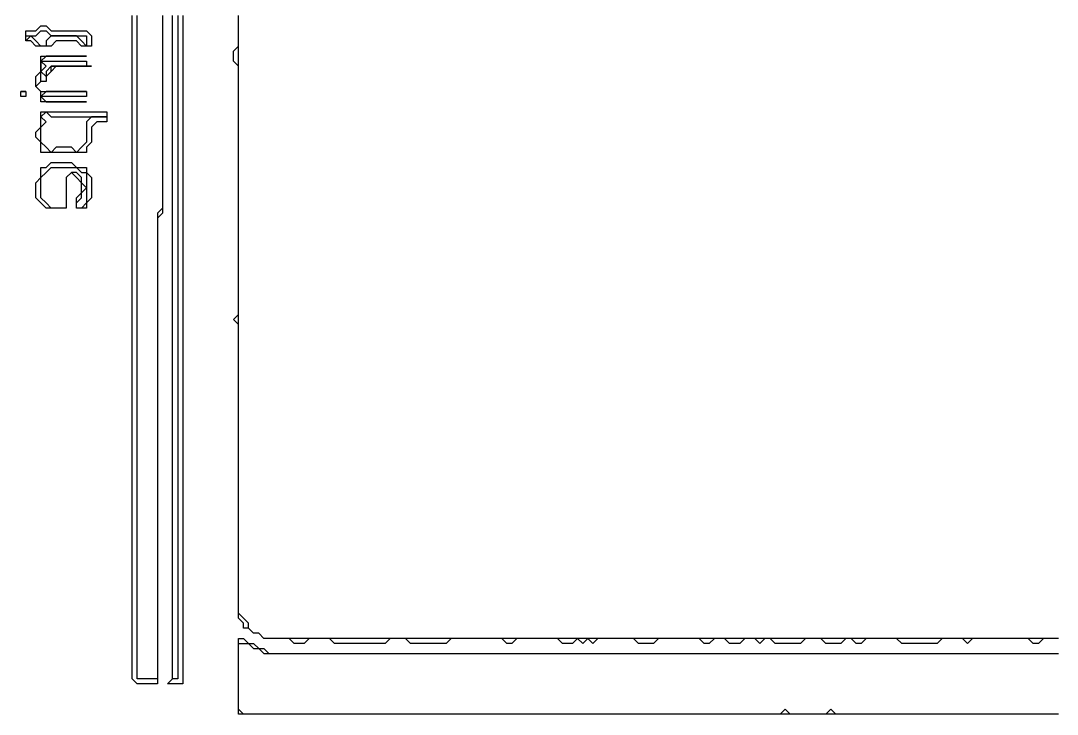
# Model space of a CAD drawing. Header units: metres. Extents: x 61 to 947, y 23 to 655.
# Drawn here: x 62 to 266.7, y 44 to 181 of the extents above; entities that cross this region are included whole.
import ezdxf

# ---------------------------------------------------------------- set-up
doc = ezdxf.new("R2010")
doc.units = ezdxf.units.M

msp = doc.modelspace()

# ---------------------------------------------------------------- linework, layer by layer
for points in [[(90, 182, 0), (90, 181, 0), (90, 180, 0), (90, 179, 0), (90, 178, 0), (90, 177, 0), (90, 176, 0), (90, 175, 0), (90, 174, 0), (90, 173, 0), (90, 172, 0), (90, 171, 0), (90, 170, 0), (90, 169, 0), (90, 168, 0), (90, 167, 0), (90, 166, 0), (90, 165, 0), (90, 164, 0), (90, 163, 0), (90, 162, 0), (90, 161, 0), (90, 160, 0), (90, 159, 0), (90, 158, 0), (90, 157, 0), (90, 156, 0), (90, 155, 0), (90, 154, 0), (90, 153, 0), (90, 152, 0), (90, 151, 0), (90, 150, 0), (90, 149, 0), (90, 148, 0), (90, 147, 0), (90, 146, 0), (90, 145, 0), (90, 144, 0), (89, 143, 0), (89, 142, 0), (89, 141, 0), (89, 140, 0), (89, 139, 0), (89, 138, 0), (89, 137, 0), (89, 136, 0), (89, 135, 0), (89, 134, 0), (89, 133, 0), (89, 132, 0), (89, 131, 0), (89, 130, 0), (89, 129, 0), (89, 128, 0), (89, 127, 0), (89, 126, 0), (89, 125, 0), (89, 124, 0), (89, 123, 0), (89, 122, 0), (89, 121, 0), (89, 120, 0), (89, 119, 0), (89, 118, 0), (89, 117, 0), (89, 116, 0), (89, 115, 0), (89, 114, 0), (89, 113, 0), (89, 112, 0), (89, 111, 0), (89, 110, 0), (89, 109, 0), (89, 108, 0), (89, 107, 0), (89, 106, 0), (89, 105, 0), (89, 104, 0), (89, 103, 0), (89, 102, 0), (89, 101, 0), (89, 100, 0), (89, 99, 0), (89, 98, 0), (89, 97, 0), (89, 96, 0), (89, 95, 0), (89, 94, 0), (89, 93, 0), (89, 92, 0), (89, 91, 0), (89, 90, 0), (89, 89, 0), (89, 88, 0), (89, 87, 0), (89, 86, 0), (89, 85, 0), (89, 84, 0), (89, 83, 0), (89, 82, 0), (89, 81, 0), (89, 80, 0), (89, 79, 0), (89, 78, 0), (89, 77, 0), (89, 76, 0), (89, 75, 0), (89, 74, 0), (89, 73, 0), (89, 72, 0), (89, 71, 0), (89, 70, 0), (89, 69, 0), (89, 68, 0), (89, 67, 0), (89, 66, 0), (89, 65, 0), (89, 64, 0), (89, 63, 0), (89, 62, 0), (89, 61, 0), (89, 60, 0), (89, 59, 0), (89, 58, 0), (89, 57, 0), (89, 56, 0), (89, 55, 0), (89, 54, 0), (89, 53, 0), (89, 52, 0), (89, 51, 0), (88, 51, 0), (87, 51, 0), (86, 51, 0), (85, 51, 0), (85, 52, 0), (85, 53, 0), (85, 54, 0), (85, 55, 0), (85, 56, 0), (85, 57, 0), (85, 58, 0), (85, 59, 0), (85, 60, 0), (85, 61, 0), (85, 62, 0), (85, 63, 0), (85, 64, 0), (85, 65, 0), (85, 66, 0), (85, 67, 0), (85, 68, 0), (85, 69, 0), (85, 70, 0), (85, 71, 0), (85, 72, 0), (85, 73, 0), (85, 74, 0), (85, 75, 0), (85, 76, 0), (85, 77, 0), (85, 78, 0), (85, 79, 0), (85, 80, 0), (85, 81, 0), (85, 82, 0), (85, 83, 0), (85, 84, 0), (85, 85, 0), (85, 86, 0), (85, 87, 0), (85, 88, 0), (85, 89, 0), (85, 90, 0), (85, 91, 0), (85, 92, 0), (85, 93, 0), (85, 94, 0), (85, 95, 0), (85, 96, 0), (85, 97, 0), (85, 98, 0), (85, 99, 0), (85, 100, 0), (85, 101, 0), (85, 102, 0), (85, 103, 0), (85, 104, 0), (85, 105, 0), (85, 106, 0), (85, 107, 0), (85, 108, 0), (85, 109, 0), (85, 110, 0), (85, 111, 0), (85, 112, 0), (85, 113, 0), (85, 114, 0), (85, 115, 0), (85, 116, 0), (85, 117, 0), (85, 118, 0), (85, 119, 0), (85, 120, 0), (85, 121, 0), (85, 122, 0), (85, 123, 0), (85, 124, 0), (85, 125, 0), (85, 126, 0), (85, 127, 0), (85, 128, 0), (85, 129, 0), (85, 130, 0), (85, 131, 0), (85, 132, 0), (85, 133, 0), (85, 134, 0), (85, 135, 0), (85, 136, 0), (85, 137, 0), (85, 138, 0), (85, 139, 0), (85, 140, 0), (85, 141, 0), (85, 142, 0), (85, 143, 0), (85, 144, 0), (85, 145, 0), (85, 146, 0), (85, 147, 0), (85, 148, 0), (85, 149, 0), (85, 150, 0), (85, 151, 0), (85, 152, 0), (85, 153, 0), (85, 154, 0), (85, 155, 0), (85, 156, 0), (85, 157, 0), (85, 158, 0), (85, 159, 0), (85, 160, 0), (85, 161, 0), (85, 162, 0), (85, 163, 0), (85, 164, 0), (85, 165, 0), (85, 166, 0), (85, 167, 0), (85, 168, 0), (85, 169, 0), (85, 170, 0), (85, 171, 0), (85, 172, 0), (85, 173, 0), (85, 174, 0), (85, 175, 0), (85, 176, 0), (85, 177, 0), (85, 178, 0), (85, 179, 0), (85, 180, 0), (85, 181, 0), (85, 182, 0)], [(93, 182, 0), (93, 181, 0), (93, 180, 0), (93, 179, 0), (93, 178, 0), (93, 177, 0), (93, 176, 0), (93, 175, 0), (93, 174, 0), (93, 173, 0), (93, 172, 0), (93, 171, 0), (93, 170, 0), (93, 169, 0), (93, 168, 0), (93, 167, 0), (93, 166, 0), (93, 165, 0), (93, 164, 0), (93, 163, 0), (93, 162, 0), (93, 161, 0), (93, 160, 0), (93, 159, 0), (93, 158, 0), (93, 157, 0), (93, 156, 0), (93, 155, 0), (93, 154, 0), (93, 153, 0), (93, 152, 0), (93, 151, 0), (93, 150, 0), (93, 149, 0), (93, 148, 0), (93, 147, 0), (93, 146, 0), (93, 145, 0), (93, 144, 0), (93, 143, 0), (93, 142, 0), (93, 141, 0), (93, 140, 0), (93, 139, 0), (93, 138, 0), (93, 137, 0), (93, 136, 0), (93, 135, 0), (93, 134, 0), (93, 133, 0), (93, 132, 0), (93, 131, 0), (93, 130, 0), (93, 129, 0), (93, 128, 0), (93, 127, 0), (93, 126, 0), (93, 125, 0), (93, 124, 0), (93, 123, 0), (93, 122, 0), (93, 121, 0), (93, 120, 0), (93, 119, 0), (93, 118, 0), (93, 117, 0), (93, 116, 0), (93, 115, 0), (93, 114, 0), (93, 113, 0), (93, 112, 0), (93, 111, 0), (93, 110, 0), (93, 109, 0), (93, 108, 0), (93, 107, 0), (93, 106, 0), (93, 105, 0), (93, 104, 0), (93, 103, 0), (93, 102, 0), (93, 101, 0), (93, 100, 0), (93, 99, 0), (93, 98, 0), (93, 97, 0), (93, 96, 0), (93, 95, 0), (93, 94, 0), (93, 93, 0), (93, 92, 0), (93, 91, 0), (93, 90, 0), (93, 89, 0), (93, 88, 0), (93, 87, 0), (93, 86, 0), (93, 85, 0), (93, 84, 0), (93, 83, 0), (93, 82, 0), (93, 81, 0), (93, 80, 0), (93, 79, 0), (93, 78, 0), (93, 77, 0), (93, 76, 0), (93, 75, 0), (93, 74, 0), (93, 73, 0), (93, 72, 0), (93, 71, 0), (93, 70, 0), (93, 69, 0), (93, 68, 0), (93, 67, 0), (93, 66, 0), (93, 65, 0), (93, 64, 0), (93, 63, 0), (93, 62, 0), (93, 61, 0), (93, 60, 0), (93, 59, 0), (93, 58, 0), (93, 57, 0), (93, 56, 0), (93, 55, 0), (93, 54, 0), (93, 53, 0), (93, 52, 0), (93, 51, 0), (92, 51, 0), (92, 52, 0), (92, 53, 0), (92, 54, 0), (92, 55, 0), (92, 56, 0), (92, 57, 0), (92, 58, 0), (92, 59, 0), (92, 60, 0), (92, 61, 0), (92, 62, 0), (92, 63, 0), (92, 64, 0), (92, 65, 0), (92, 66, 0), (92, 67, 0), (92, 68, 0), (92, 69, 0), (92, 70, 0), (92, 71, 0), (92, 72, 0), (92, 73, 0), (92, 74, 0), (92, 75, 0), (92, 76, 0), (92, 77, 0), (92, 78, 0), (92, 79, 0), (92, 80, 0), (92, 81, 0), (92, 82, 0), (92, 83, 0), (92, 84, 0), (92, 85, 0), (92, 86, 0), (92, 87, 0), (92, 88, 0), (92, 89, 0), (92, 90, 0), (92, 91, 0), (92, 92, 0), (92, 93, 0), (92, 94, 0), (92, 95, 0), (92, 96, 0), (92, 97, 0), (92, 98, 0), (92, 99, 0), (92, 100, 0), (92, 101, 0), (92, 102, 0), (92, 103, 0), (92, 104, 0), (92, 105, 0), (92, 106, 0), (92, 107, 0), (92, 108, 0), (92, 109, 0), (92, 110, 0), (92, 111, 0), (92, 112, 0), (92, 113, 0), (92, 114, 0), (92, 115, 0), (92, 116, 0), (92, 117, 0), (92, 118, 0), (92, 119, 0), (92, 120, 0), (92, 121, 0), (92, 122, 0), (92, 123, 0), (92, 124, 0), (92, 125, 0), (92, 126, 0), (92, 127, 0), (92, 128, 0), (92, 129, 0), (92, 130, 0), (92, 131, 0), (92, 132, 0), (92, 133, 0), (92, 134, 0), (92, 135, 0), (92, 136, 0), (92, 137, 0), (92, 138, 0), (92, 139, 0), (92, 140, 0), (92, 141, 0), (92, 142, 0), (92, 143, 0), (92, 144, 0), (92, 145, 0), (92, 146, 0), (92, 147, 0), (92, 148, 0), (92, 149, 0), (92, 150, 0), (92, 151, 0), (92, 152, 0), (92, 153, 0), (92, 154, 0), (92, 155, 0), (92, 156, 0), (92, 157, 0), (92, 158, 0), (92, 159, 0), (92, 160, 0), (92, 161, 0), (92, 162, 0), (92, 163, 0), (92, 164, 0), (92, 165, 0), (92, 166, 0), (92, 167, 0), (92, 168, 0), (92, 169, 0), (92, 170, 0), (92, 171, 0), (92, 172, 0), (92, 173, 0), (92, 174, 0), (92, 175, 0), (92, 176, 0), (92, 177, 0), (92, 178, 0), (92, 179, 0), (92, 180, 0), (92, 181, 0), (92, 182, 0)], [(267, 59, 0), (266, 59, 0), (265, 59, 0), (264, 59, 0), (263, 59, 0), (262, 59, 0), (261, 59, 0), (260, 59, 0), (259, 59, 0), (258, 59, 0), (257, 59, 0), (256, 59, 0), (255, 59, 0), (254, 59, 0), (253, 59, 0), (252, 59, 0), (251, 59, 0), (250, 59, 0), (249, 59, 0), (248, 59, 0), (247, 59, 0), (246, 59, 0), (245, 59, 0), (244, 59, 0), (243, 59, 0), (242, 59, 0), (241, 59, 0), (240, 59, 0), (239, 59, 0), (238, 59, 0), (237, 59, 0), (236, 59, 0), (235, 59, 0), (234, 59, 0), (233, 59, 0), (232, 59, 0), (231, 59, 0), (230, 59, 0), (229, 59, 0), (228, 59, 0), (227, 59, 0), (226, 59, 0), (225, 59, 0), (224, 59, 0), (223, 59, 0), (222, 59, 0), (221, 59, 0), (220, 59, 0), (219, 59, 0), (218, 59, 0), (217, 59, 0), (216, 59, 0), (215, 59, 0), (214, 59, 0), (213, 59, 0), (212, 59, 0), (211, 59, 0), (210, 59, 0), (209, 59, 0), (208, 59, 0), (207, 59, 0), (206, 59, 0), (205, 59, 0), (204, 59, 0), (203, 59, 0), (202, 59, 0), (201, 59, 0), (200, 59, 0), (199, 59, 0), (198, 59, 0), (197, 59, 0), (196, 59, 0), (195, 59, 0), (194, 59, 0), (193, 59, 0), (192, 59, 0), (191, 59, 0), (190, 59, 0), (189, 59, 0), (188, 59, 0), (187, 59, 0), (186, 59, 0), (185, 59, 0), (184, 59, 0), (183, 59, 0), (182, 59, 0), (181, 59, 0), (180, 59, 0), (179, 59, 0), (178, 59, 0), (177, 59, 0), (176, 59, 0), (175, 59, 0), (174, 59, 0), (173, 59, 0), (172, 59, 0), (171, 59, 0), (170, 59, 0), (169, 59, 0), (168, 59, 0), (167, 59, 0), (166, 59, 0), (165, 59, 0), (164, 59, 0), (163, 59, 0), (162, 59, 0), (161, 59, 0), (160, 59, 0), (159, 59, 0), (158, 59, 0), (157, 59, 0), (156, 59, 0), (155, 59, 0), (154, 59, 0), (153, 59, 0), (152, 59, 0), (151, 59, 0), (150, 59, 0), (149, 59, 0), (148, 59, 0), (147, 59, 0), (146, 59, 0), (145, 59, 0), (144, 59, 0), (143, 59, 0), (142, 59, 0), (141, 59, 0), (140, 59, 0), (139, 59, 0), (138, 59, 0), (137, 59, 0), (136, 59, 0), (135, 59, 0), (134, 59, 0), (133, 59, 0), (132, 59, 0), (131, 59, 0), (130, 59, 0), (129, 59, 0), (128, 59, 0), (127, 59, 0), (126, 59, 0), (125, 59, 0), (124, 59, 0), (123, 59, 0), (122, 59, 0), (121, 59, 0), (120, 59, 0), (119, 59, 0), (118, 59, 0), (117, 59, 0), (116, 59, 0), (115, 59, 0), (114, 59, 0), (113, 59, 0), (112, 59, 0), (111, 59, 0), (110, 59, 0), (109, 60, 0), (108, 60, 0), (107, 61, 0), (107, 62, 0), (106, 63, 0), (105, 64, 0), (105, 65, 0), (105, 66, 0), (105, 67, 0), (105, 68, 0), (105, 69, 0), (105, 70, 0), (105, 71, 0), (105, 72, 0), (105, 73, 0), (105, 74, 0), (105, 75, 0), (105, 76, 0), (105, 77, 0), (105, 78, 0), (105, 79, 0), (105, 80, 0), (105, 81, 0), (105, 82, 0), (105, 83, 0), (105, 84, 0), (105, 85, 0), (105, 86, 0), (105, 87, 0), (105, 88, 0), (105, 89, 0), (105, 90, 0), (105, 91, 0), (105, 92, 0), (105, 93, 0), (105, 94, 0), (105, 95, 0), (105, 96, 0), (105, 97, 0), (105, 98, 0), (105, 99, 0), (105, 100, 0), (105, 101, 0), (105, 102, 0), (105, 103, 0), (105, 104, 0), (105, 105, 0), (105, 106, 0), (105, 107, 0), (105, 108, 0), (105, 109, 0), (105, 110, 0), (105, 111, 0), (105, 112, 0), (105, 113, 0), (105, 114, 0), (105, 115, 0), (105, 116, 0), (105, 117, 0), (105, 118, 0), (105, 119, 0), (105, 120, 0), (105, 121, 0), (105, 122, 0), (105, 123, 0), (105, 124, 0), (105, 125, 0), (105, 126, 0), (105, 127, 0), (105, 128, 0), (105, 129, 0), (105, 130, 0), (105, 131, 0), (105, 132, 0), (105, 133, 0), (105, 134, 0), (105, 135, 0), (105, 136, 0), (105, 137, 0), (105, 138, 0), (105, 139, 0), (105, 140, 0), (105, 141, 0), (105, 142, 0), (105, 143, 0), (105, 144, 0), (105, 145, 0), (105, 146, 0), (105, 147, 0), (105, 148, 0), (105, 149, 0), (105, 150, 0), (105, 151, 0), (105, 152, 0), (105, 153, 0), (105, 154, 0), (105, 155, 0), (105, 156, 0), (105, 157, 0), (105, 158, 0), (105, 159, 0), (105, 160, 0), (105, 161, 0), (105, 162, 0), (105, 163, 0), (105, 164, 0), (105, 165, 0), (105, 166, 0), (105, 167, 0), (105, 168, 0), (105, 169, 0), (105, 170, 0), (105, 171, 0), (105, 172, 0), (105, 173, 0), (105, 174, 0), (105, 175, 0), (105, 176, 0), (105, 177, 0), (105, 178, 0), (105, 179, 0), (105, 180, 0), (105, 181, 0), (105, 182, 0)], [(267, 44, 0), (266, 44, 0), (265, 44, 0), (264, 44, 0), (263, 44, 0), (262, 44, 0), (261, 44, 0), (260, 44, 0), (259, 44, 0), (258, 44, 0), (257, 44, 0), (256, 44, 0), (255, 44, 0), (254, 44, 0), (253, 44, 0), (252, 44, 0), (251, 44, 0), (250, 44, 0), (249, 44, 0), (248, 44, 0), (247, 44, 0), (246, 44, 0), (245, 44, 0), (244, 44, 0), (243, 44, 0), (242, 44, 0), (241, 44, 0), (240, 44, 0), (239, 44, 0), (238, 44, 0), (237, 44, 0), (236, 44, 0), (235, 44, 0), (234, 44, 0), (233, 44, 0), (232, 44, 0), (231, 44, 0), (230, 44, 0), (229, 44, 0), (228, 44, 0), (227, 44, 0), (226, 44, 0), (225, 44, 0), (224, 44, 0), (223, 44, 0), (222, 45, 0), (221, 44, 0), (220, 44, 0), (219, 44, 0), (218, 44, 0), (217, 44, 0), (216, 44, 0), (215, 44, 0), (214, 44, 0), (213, 45, 0), (212, 44, 0), (211, 44, 0), (210, 44, 0), (209, 44, 0), (208, 44, 0), (207, 44, 0), (206, 44, 0), (205, 44, 0), (204, 44, 0), (203, 44, 0), (202, 44, 0), (201, 44, 0), (200, 44, 0), (199, 44, 0), (198, 44, 0), (197, 44, 0), (196, 44, 0), (195, 44, 0), (194, 44, 0), (193, 44, 0), (192, 44, 0), (191, 44, 0), (190, 44, 0), (189, 44, 0), (188, 44, 0), (187, 44, 0), (186, 44, 0), (185, 44, 0), (184, 44, 0), (183, 44, 0), (182, 44, 0), (181, 44, 0), (180, 44, 0), (179, 44, 0), (178, 44, 0), (177, 44, 0), (176, 44, 0), (175, 44, 0), (174, 44, 0), (173, 44, 0), (172, 44, 0), (171, 44, 0), (170, 44, 0), (169, 44, 0), (168, 44, 0), (167, 44, 0), (166, 44, 0), (165, 44, 0), (164, 44, 0), (163, 44, 0), (162, 44, 0), (161, 44, 0), (160, 44, 0), (159, 44, 0), (158, 44, 0), (157, 44, 0), (156, 44, 0), (155, 44, 0), (154, 44, 0), (153, 44, 0), (152, 44, 0), (151, 44, 0), (150, 44, 0), (149, 44, 0), (148, 44, 0), (147, 44, 0), (146, 44, 0), (145, 44, 0), (144, 44, 0), (143, 44, 0), (142, 44, 0), (141, 44, 0), (140, 44, 0), (139, 44, 0), (138, 44, 0), (137, 44, 0), (136, 44, 0), (135, 44, 0), (134, 44, 0), (133, 44, 0), (132, 44, 0), (131, 44, 0), (130, 44, 0), (129, 44, 0), (128, 44, 0), (127, 44, 0), (126, 44, 0), (125, 44, 0), (124, 44, 0), (123, 44, 0), (122, 44, 0), (121, 44, 0), (120, 44, 0), (119, 44, 0), (118, 44, 0), (117, 44, 0), (116, 44, 0), (115, 44, 0), (114, 44, 0), (113, 44, 0), (112, 44, 0), (111, 44, 0), (110, 44, 0), (109, 44, 0), (108, 44, 0), (107, 44, 0), (106, 44, 0), (105, 45, 0), (105, 46, 0), (105, 47, 0), (105, 48, 0), (105, 49, 0), (105, 50, 0), (105, 51, 0), (105, 52, 0), (105, 53, 0), (105, 54, 0), (105, 55, 0), (105, 56, 0), (105, 57, 0), (105, 58, 0), (106, 58, 0), (107, 58, 0), (108, 57, 0), (109, 57, 0), (110, 56, 0), (111, 56, 0), (112, 56, 0), (113, 56, 0), (114, 56, 0), (115, 56, 0), (116, 56, 0), (117, 56, 0), (118, 56, 0), (119, 56, 0), (120, 56, 0), (121, 56, 0), (122, 56, 0), (123, 56, 0), (124, 56, 0), (125, 56, 0), (126, 56, 0), (127, 56, 0), (128, 56, 0), (129, 56, 0), (130, 56, 0), (131, 56, 0), (132, 56, 0), (133, 56, 0), (134, 56, 0), (135, 56, 0), (136, 56, 0), (137, 56, 0), (138, 56, 0), (139, 56, 0), (140, 56, 0), (141, 56, 0), (142, 56, 0), (143, 56, 0), (144, 56, 0), (145, 56, 0), (146, 56, 0), (147, 56, 0), (148, 56, 0), (149, 56, 0), (150, 56, 0), (151, 56, 0), (152, 56, 0), (153, 56, 0), (154, 56, 0), (155, 56, 0), (156, 56, 0), (157, 56, 0), (158, 56, 0), (159, 56, 0), (160, 56, 0), (161, 56, 0), (162, 56, 0), (163, 56, 0), (164, 56, 0), (165, 56, 0), (166, 56, 0), (167, 56, 0), (168, 56, 0), (169, 56, 0), (170, 56, 0), (171, 56, 0), (172, 56, 0), (173, 56, 0), (174, 56, 0), (175, 56, 0), (176, 56, 0), (177, 56, 0), (178, 56, 0), (179, 56, 0), (180, 56, 0), (181, 56, 0), (182, 56, 0), (183, 56, 0), (184, 56, 0), (185, 56, 0), (186, 56, 0), (187, 56, 0), (188, 56, 0), (189, 56, 0), (190, 56, 0), (191, 56, 0), (192, 56, 0), (193, 56, 0), (194, 56, 0), (195, 56, 0), (196, 56, 0), (197, 56, 0), (198, 56, 0), (199, 56, 0), (200, 56, 0), (201, 56, 0), (202, 56, 0), (203, 56, 0), (204, 56, 0), (205, 56, 0), (206, 56, 0), (207, 56, 0), (208, 56, 0), (209, 56, 0), (210, 56, 0), (211, 56, 0), (212, 56, 0), (213, 56, 0), (214, 56, 0), (215, 56, 0), (216, 56, 0), (217, 56, 0), (218, 56, 0), (219, 56, 0), (220, 56, 0), (221, 56, 0), (222, 56, 0), (223, 56, 0), (224, 56, 0), (225, 56, 0), (226, 56, 0), (227, 56, 0), (228, 56, 0), (229, 56, 0), (230, 56, 0), (231, 56, 0), (232, 56, 0), (233, 56, 0), (234, 56, 0), (235, 56, 0), (236, 56, 0), (237, 56, 0), (238, 56, 0), (239, 56, 0), (240, 56, 0), (241, 56, 0), (242, 56, 0), (243, 56, 0), (244, 56, 0), (245, 56, 0), (246, 56, 0), (247, 56, 0), (248, 56, 0), (249, 56, 0), (250, 56, 0), (251, 56, 0), (252, 56, 0), (253, 56, 0), (254, 56, 0), (255, 56, 0), (256, 56, 0), (257, 56, 0), (258, 56, 0), (259, 56, 0), (260, 56, 0), (261, 56, 0), (262, 56, 0), (263, 56, 0), (264, 56, 0), (265, 56, 0), (266, 56, 0), (267, 56, 0)]]:
    msp.add_polyline3d(points)
for points in [[(66, 176, 0), (65, 177, 0), (64, 178, 0), (63, 177, 0), (63, 178, 0), (64, 178, 0), (65, 178, 0), (66, 179, 0), (67, 179, 0), (68, 178, 0), (69, 178, 0), (70, 178, 0), (71, 178, 0), (72, 178, 0), (73, 178, 0), (74, 178, 0), (75, 178, 0), (75, 177, 0), (75, 176, 0), (74, 177, 0), (73, 178, 0), (72, 178, 0), (71, 178, 0), (70, 178, 0), (69, 178, 0), (68, 178, 0), (67, 177, 0), (67, 176, 0)], [(66, 169, 0), (66, 170, 0), (66, 171, 0), (67, 172, 0), (66, 173, 0), (67, 173, 0), (68, 173, 0), (69, 173, 0), (70, 173, 0), (71, 173, 0), (72, 173, 0), (73, 173, 0), (74, 173, 0), (75, 173, 0), (75, 172, 0), (74, 172, 0), (73, 172, 0), (72, 172, 0), (71, 172, 0), (70, 172, 0), (69, 172, 0), (68, 172, 0), (67, 171, 0), (67, 170, 0), (67, 169, 0)], [(62, 166, 0), (62, 167, 0), (63, 167, 0), (63, 166, 0)], [(66, 166, 0), (66, 167, 0), (67, 167, 0), (68, 167, 0), (69, 167, 0), (70, 167, 0), (71, 167, 0), (72, 167, 0), (73, 167, 0), (74, 167, 0), (75, 167, 0), (75, 166, 0), (74, 166, 0), (73, 166, 0), (72, 166, 0), (71, 166, 0), (70, 166, 0), (69, 166, 0), (68, 166, 0), (67, 166, 0)], [(68, 155, 0), (67, 156, 0), (66, 157, 0), (66, 158, 0), (66, 159, 0), (66, 160, 0), (67, 161, 0), (66, 162, 0), (67, 163, 0), (68, 162, 0), (69, 162, 0), (70, 162, 0), (71, 162, 0), (72, 162, 0), (73, 162, 0), (74, 162, 0), (75, 162, 0), (76, 162, 0), (77, 162, 0), (78, 162, 0), (79, 162, 0), (78, 162, 0), (77, 162, 0), (76, 162, 0), (75, 161, 0), (75, 160, 0), (75, 159, 0), (75, 158, 0), (75, 157, 0), (74, 156, 0), (73, 155, 0), (72, 155, 0), (71, 155, 0), (70, 155, 0), (69, 155, 0)], [(68, 144, 0), (67, 145, 0), (66, 146, 0), (66, 147, 0), (66, 148, 0), (66, 149, 0), (66, 150, 0), (67, 151, 0), (68, 152, 0), (69, 152, 0), (70, 152, 0), (71, 152, 0), (72, 152, 0), (73, 152, 0), (74, 151, 0), (75, 151, 0), (75, 150, 0), (75, 149, 0), (75, 148, 0), (75, 147, 0), (75, 146, 0), (75, 145, 0), (74, 144, 0), (73, 144, 0), (73, 145, 0), (74, 146, 0), (74, 147, 0), (75, 148, 0), (74, 149, 0), (74, 150, 0), (73, 151, 0), (72, 151, 0), (71, 150, 0), (71, 149, 0), (71, 148, 0), (71, 147, 0), (71, 146, 0), (71, 145, 0), (71, 144, 0), (70, 144, 0), (69, 144, 0)]]:
    msp.add_polyline3d(points, close=True)
at = {"layer": '1'}
for points in [[(90, 182, 0), (90, 181, 0), (90, 180, 0), (90, 179, 0), (90, 178, 0), (90, 177, 0), (90, 176, 0), (90, 175, 0), (90, 174, 0), (90, 173, 0), (90, 172, 0), (90, 171, 0), (90, 170, 0), (90, 169, 0), (90, 168, 0), (90, 167, 0), (90, 166, 0), (90, 165, 0), (90, 164, 0), (90, 163, 0), (90, 162, 0), (90, 161, 0), (90, 160, 0), (90, 159, 0), (90, 158, 0), (90, 157, 0), (90, 156, 0), (90, 155, 0), (90, 154, 0), (90, 153, 0), (90, 152, 0), (90, 151, 0), (90, 150, 0), (90, 149, 0), (90, 148, 0), (90, 147, 0), (90, 146, 0), (90, 145, 0), (90, 144, 0), (90, 143, 0), (89, 142, 0), (89, 141, 0), (89, 140, 0), (89, 139, 0), (89, 138, 0), (89, 137, 0), (89, 136, 0), (89, 135, 0), (89, 134, 0), (89, 133, 0), (89, 132, 0), (89, 131, 0), (89, 130, 0), (89, 129, 0), (89, 128, 0), (89, 127, 0), (89, 126, 0), (89, 125, 0), (89, 124, 0), (89, 123, 0), (89, 122, 0), (89, 121, 0), (89, 120, 0), (89, 119, 0), (89, 118, 0), (89, 117, 0), (89, 116, 0), (89, 115, 0), (89, 114, 0), (89, 113, 0), (89, 112, 0), (89, 111, 0), (89, 110, 0), (89, 109, 0), (89, 108, 0), (89, 107, 0), (89, 106, 0), (89, 105, 0), (89, 104, 0), (89, 103, 0), (89, 102, 0), (89, 101, 0), (89, 100, 0), (89, 99, 0), (89, 98, 0), (89, 97, 0), (89, 96, 0), (89, 95, 0), (89, 94, 0), (89, 93, 0), (89, 92, 0), (89, 91, 0), (89, 90, 0), (89, 89, 0), (89, 88, 0), (89, 87, 0), (89, 86, 0), (89, 85, 0), (89, 84, 0), (89, 83, 0), (89, 82, 0), (89, 81, 0), (89, 80, 0), (89, 79, 0), (89, 78, 0), (89, 77, 0), (89, 76, 0), (89, 75, 0), (89, 74, 0), (89, 73, 0), (89, 72, 0), (89, 71, 0), (89, 70, 0), (89, 69, 0), (89, 68, 0), (89, 67, 0), (89, 66, 0), (89, 65, 0), (89, 64, 0), (89, 63, 0), (89, 62, 0), (89, 61, 0), (89, 60, 0), (89, 59, 0), (89, 58, 0), (89, 57, 0), (89, 56, 0), (89, 55, 0), (89, 54, 0), (89, 53, 0), (89, 52, 0), (89, 51, 0), (89, 50, 0), (88, 50, 0), (87, 50, 0), (86, 50, 0), (85, 50, 0), (84, 51, 0), (84, 52, 0), (84, 53, 0), (84, 54, 0), (84, 55, 0), (84, 56, 0), (84, 57, 0), (84, 58, 0), (84, 59, 0), (84, 60, 0), (84, 61, 0), (84, 62, 0), (84, 63, 0), (84, 64, 0), (84, 65, 0), (84, 66, 0), (84, 67, 0), (84, 68, 0), (84, 69, 0), (84, 70, 0), (84, 71, 0), (84, 72, 0), (84, 73, 0), (84, 74, 0), (84, 75, 0), (84, 76, 0), (84, 77, 0), (84, 78, 0), (84, 79, 0), (84, 80, 0), (84, 81, 0), (84, 82, 0), (84, 83, 0), (84, 84, 0), (84, 85, 0), (84, 86, 0), (84, 87, 0), (84, 88, 0), (84, 89, 0), (84, 90, 0), (84, 91, 0), (84, 92, 0), (84, 93, 0), (84, 94, 0), (84, 95, 0), (84, 96, 0), (84, 97, 0), (84, 98, 0), (84, 99, 0), (84, 100, 0), (84, 101, 0), (84, 102, 0), (84, 103, 0), (84, 104, 0), (84, 105, 0), (84, 106, 0), (84, 107, 0), (84, 108, 0), (84, 109, 0), (84, 110, 0), (84, 111, 0), (84, 112, 0), (84, 113, 0), (84, 114, 0), (84, 115, 0), (84, 116, 0), (84, 117, 0), (84, 118, 0), (84, 119, 0), (84, 120, 0), (84, 121, 0), (84, 122, 0), (84, 123, 0), (84, 124, 0), (84, 125, 0), (84, 126, 0), (84, 127, 0), (84, 128, 0), (84, 129, 0), (84, 130, 0), (84, 131, 0), (84, 132, 0), (84, 133, 0), (84, 134, 0), (84, 135, 0), (84, 136, 0), (84, 137, 0), (84, 138, 0), (84, 139, 0), (84, 140, 0), (84, 141, 0), (84, 142, 0), (84, 143, 0), (84, 144, 0), (84, 145, 0), (84, 146, 0), (84, 147, 0), (84, 148, 0), (84, 149, 0), (84, 150, 0), (84, 151, 0), (84, 152, 0), (84, 153, 0), (84, 154, 0), (84, 155, 0), (84, 156, 0), (84, 157, 0), (84, 158, 0), (84, 159, 0), (84, 160, 0), (84, 161, 0), (84, 162, 0), (84, 163, 0), (84, 164, 0), (84, 165, 0), (84, 166, 0), (84, 167, 0), (84, 168, 0), (84, 169, 0), (84, 170, 0), (84, 171, 0), (84, 172, 0), (84, 173, 0), (84, 174, 0), (84, 175, 0), (84, 176, 0), (84, 177, 0), (84, 178, 0), (84, 179, 0), (84, 180, 0), (84, 181, 0), (84, 182, 0)], [(94, 182, 0), (94, 181, 0), (94, 180, 0), (94, 179, 0), (94, 178, 0), (94, 177, 0), (94, 176, 0), (94, 175, 0), (94, 174, 0), (94, 173, 0), (94, 172, 0), (94, 171, 0), (94, 170, 0), (94, 169, 0), (94, 168, 0), (94, 167, 0), (94, 166, 0), (94, 165, 0), (94, 164, 0), (94, 163, 0), (94, 162, 0), (94, 161, 0), (94, 160, 0), (94, 159, 0), (94, 158, 0), (94, 157, 0), (94, 156, 0), (94, 155, 0), (94, 154, 0), (94, 153, 0), (94, 152, 0), (94, 151, 0), (94, 150, 0), (94, 149, 0), (94, 148, 0), (94, 147, 0), (94, 146, 0), (94, 145, 0), (94, 144, 0), (94, 143, 0), (94, 142, 0), (94, 141, 0), (94, 140, 0), (94, 139, 0), (94, 138, 0), (94, 137, 0), (94, 136, 0), (94, 135, 0), (94, 134, 0), (94, 133, 0), (94, 132, 0), (94, 131, 0), (94, 130, 0), (94, 129, 0), (94, 128, 0), (94, 127, 0), (94, 126, 0), (94, 125, 0), (94, 124, 0), (94, 123, 0), (94, 122, 0), (94, 121, 0), (94, 120, 0), (94, 119, 0), (94, 118, 0), (94, 117, 0), (94, 116, 0), (94, 115, 0), (94, 114, 0), (94, 113, 0), (94, 112, 0), (94, 111, 0), (94, 110, 0), (94, 109, 0), (94, 108, 0), (94, 107, 0), (94, 106, 0), (94, 105, 0), (94, 104, 0), (94, 103, 0), (94, 102, 0), (94, 101, 0), (94, 100, 0), (94, 99, 0), (94, 98, 0), (94, 97, 0), (94, 96, 0), (94, 95, 0), (94, 94, 0), (94, 93, 0), (94, 92, 0), (94, 91, 0), (94, 90, 0), (94, 89, 0), (94, 88, 0), (94, 87, 0), (94, 86, 0), (94, 85, 0), (94, 84, 0), (94, 83, 0), (94, 82, 0), (94, 81, 0), (94, 80, 0), (94, 79, 0), (94, 78, 0), (94, 77, 0), (94, 76, 0), (94, 75, 0), (94, 74, 0), (94, 73, 0), (94, 72, 0), (94, 71, 0), (94, 70, 0), (94, 69, 0), (94, 68, 0), (94, 67, 0), (94, 66, 0), (94, 65, 0), (94, 64, 0), (94, 63, 0), (94, 62, 0), (94, 61, 0), (94, 60, 0), (94, 59, 0), (94, 58, 0), (94, 57, 0), (94, 56, 0), (94, 55, 0), (94, 54, 0), (94, 53, 0), (94, 52, 0), (94, 51, 0), (94, 50, 0), (93, 50, 0), (92, 50, 0), (91, 50, 0), (92, 51, 0), (92, 52, 0), (92, 53, 0), (92, 54, 0), (92, 55, 0), (92, 56, 0), (92, 57, 0), (92, 58, 0), (92, 59, 0), (92, 60, 0), (92, 61, 0), (92, 62, 0), (92, 63, 0), (92, 64, 0), (92, 65, 0), (92, 66, 0), (92, 67, 0), (92, 68, 0), (92, 69, 0), (92, 70, 0), (92, 71, 0), (92, 72, 0), (92, 73, 0), (92, 74, 0), (92, 75, 0), (92, 76, 0), (92, 77, 0), (92, 78, 0), (92, 79, 0), (92, 80, 0), (92, 81, 0), (92, 82, 0), (92, 83, 0), (92, 84, 0), (92, 85, 0), (92, 86, 0), (92, 87, 0), (92, 88, 0), (92, 89, 0), (92, 90, 0), (92, 91, 0), (92, 92, 0), (92, 93, 0), (92, 94, 0), (92, 95, 0), (92, 96, 0), (92, 97, 0), (92, 98, 0), (92, 99, 0), (92, 100, 0), (92, 101, 0), (92, 102, 0), (92, 103, 0), (92, 104, 0), (92, 105, 0), (92, 106, 0), (92, 107, 0), (92, 108, 0), (92, 109, 0), (92, 110, 0), (92, 111, 0), (92, 112, 0), (92, 113, 0), (92, 114, 0), (92, 115, 0), (92, 116, 0), (92, 117, 0), (92, 118, 0), (92, 119, 0), (92, 120, 0), (92, 121, 0), (92, 122, 0), (92, 123, 0), (92, 124, 0), (92, 125, 0), (92, 126, 0), (92, 127, 0), (92, 128, 0), (92, 129, 0), (92, 130, 0), (92, 131, 0), (92, 132, 0), (92, 133, 0), (92, 134, 0), (92, 135, 0), (92, 136, 0), (92, 137, 0), (92, 138, 0), (92, 139, 0), (92, 140, 0), (92, 141, 0), (92, 142, 0), (92, 143, 0), (92, 144, 0), (92, 145, 0), (92, 146, 0), (92, 147, 0), (92, 148, 0), (92, 149, 0), (92, 150, 0), (92, 151, 0), (92, 152, 0), (92, 153, 0), (92, 154, 0), (92, 155, 0), (92, 156, 0), (92, 157, 0), (92, 158, 0), (92, 159, 0), (92, 160, 0), (92, 161, 0), (92, 162, 0), (92, 163, 0), (92, 164, 0), (92, 165, 0), (92, 166, 0), (92, 167, 0), (92, 168, 0), (92, 169, 0), (92, 170, 0), (92, 171, 0), (92, 172, 0), (92, 173, 0), (92, 174, 0), (92, 175, 0), (92, 176, 0), (92, 177, 0), (92, 178, 0), (92, 179, 0), (92, 180, 0), (92, 181, 0), (92, 182, 0)], [(267, 59, 0), (266, 59, 0), (265, 59, 0), (264, 59, 0), (263, 58, 0), (262, 58, 0), (261, 59, 0), (260, 59, 0), (259, 59, 0), (258, 59, 0), (257, 59, 0), (256, 59, 0), (255, 59, 0), (254, 59, 0), (253, 59, 0), (252, 59, 0), (251, 59, 0), (250, 59, 0), (249, 58, 0), (248, 59, 0), (247, 59, 0), (246, 59, 0), (245, 59, 0), (244, 59, 0), (243, 58, 0), (242, 58, 0), (241, 58, 0), (240, 58, 0), (239, 58, 0), (238, 58, 0), (237, 58, 0), (236, 58, 0), (235, 59, 0), (234, 59, 0), (233, 59, 0), (232, 59, 0), (231, 59, 0), (230, 59, 0), (229, 59, 0), (228, 58, 0), (227, 58, 0), (226, 59, 0), (225, 59, 0), (224, 58, 0), (223, 58, 0), (222, 58, 0), (221, 58, 0), (220, 59, 0), (219, 59, 0), (218, 59, 0), (217, 59, 0), (216, 58, 0), (215, 58, 0), (214, 58, 0), (213, 58, 0), (212, 58, 0), (211, 58, 0), (210, 59, 0), (209, 59, 0), (208, 58, 0), (207, 59, 0), (206, 59, 0), (205, 59, 0), (204, 58, 0), (203, 58, 0), (202, 58, 0), (201, 59, 0), (200, 59, 0), (199, 59, 0), (198, 58, 0), (197, 58, 0), (196, 59, 0), (195, 59, 0), (194, 59, 0), (193, 59, 0), (192, 59, 0), (191, 59, 0), (190, 59, 0), (189, 59, 0), (188, 59, 0), (187, 58, 0), (186, 58, 0), (185, 58, 0), (184, 58, 0), (183, 59, 0), (182, 59, 0), (181, 59, 0), (180, 59, 0), (179, 59, 0), (178, 59, 0), (177, 59, 0), (176, 59, 0), (175, 58, 0), (174, 59, 0), (173, 58, 0), (172, 59, 0), (171, 58, 0), (170, 58, 0), (169, 58, 0), (168, 59, 0), (167, 59, 0), (166, 59, 0), (165, 59, 0), (164, 59, 0), (163, 59, 0), (162, 59, 0), (161, 59, 0), (160, 59, 0), (159, 58, 0), (158, 58, 0), (157, 59, 0), (156, 59, 0), (155, 59, 0), (154, 59, 0), (153, 59, 0), (152, 59, 0), (151, 59, 0), (150, 59, 0), (149, 59, 0), (148, 59, 0), (147, 59, 0), (146, 58, 0), (145, 58, 0), (144, 58, 0), (143, 58, 0), (142, 58, 0), (141, 58, 0), (140, 58, 0), (139, 58, 0), (138, 59, 0), (137, 59, 0), (136, 59, 0), (135, 59, 0), (134, 58, 0), (133, 58, 0), (132, 58, 0), (131, 58, 0), (130, 58, 0), (129, 58, 0), (128, 58, 0), (127, 58, 0), (126, 58, 0), (125, 58, 0), (124, 58, 0), (123, 59, 0), (122, 59, 0), (121, 59, 0), (120, 59, 0), (119, 59, 0), (118, 58, 0), (117, 58, 0), (116, 58, 0), (115, 59, 0), (114, 59, 0), (113, 59, 0), (112, 59, 0), (111, 59, 0), (110, 59, 0), (109, 60, 0), (108, 60, 0), (107, 61, 0), (106, 61, 0), (106, 62, 0), (105, 63, 0), (105, 64, 0), (105, 65, 0), (105, 66, 0), (105, 67, 0), (105, 68, 0), (105, 69, 0), (105, 70, 0), (105, 71, 0), (105, 72, 0), (105, 73, 0), (105, 74, 0), (105, 75, 0), (105, 76, 0), (105, 77, 0), (105, 78, 0), (105, 79, 0), (105, 80, 0), (105, 81, 0), (105, 82, 0), (105, 83, 0), (105, 84, 0), (105, 85, 0), (105, 86, 0), (105, 87, 0), (105, 88, 0), (105, 89, 0), (105, 90, 0), (105, 91, 0), (105, 92, 0), (105, 93, 0), (105, 94, 0), (105, 95, 0), (105, 96, 0), (105, 97, 0), (105, 98, 0), (105, 99, 0), (105, 100, 0), (105, 101, 0), (105, 102, 0), (105, 103, 0), (105, 104, 0), (105, 105, 0), (105, 106, 0), (105, 107, 0), (105, 108, 0), (105, 109, 0), (105, 110, 0), (105, 111, 0), (105, 112, 0), (105, 113, 0), (105, 114, 0), (105, 115, 0), (105, 116, 0), (105, 117, 0), (105, 118, 0), (105, 119, 0), (105, 120, 0), (105, 121, 0), (104, 122, 0), (105, 123, 0), (105, 124, 0), (105, 125, 0), (105, 126, 0), (105, 127, 0), (105, 128, 0), (105, 129, 0), (105, 130, 0), (105, 131, 0), (105, 132, 0), (105, 133, 0), (105, 134, 0), (105, 135, 0), (105, 136, 0), (105, 137, 0), (105, 138, 0), (105, 139, 0), (105, 140, 0), (105, 141, 0), (105, 142, 0), (105, 143, 0), (105, 144, 0), (105, 145, 0), (105, 146, 0), (105, 147, 0), (105, 148, 0), (105, 149, 0), (105, 150, 0), (105, 151, 0), (105, 152, 0), (105, 153, 0), (105, 154, 0), (105, 155, 0), (105, 156, 0), (105, 157, 0), (105, 158, 0), (105, 159, 0), (105, 160, 0), (105, 161, 0), (105, 162, 0), (105, 163, 0), (105, 164, 0), (105, 165, 0), (105, 166, 0), (105, 167, 0), (105, 168, 0), (105, 169, 0), (105, 170, 0), (105, 171, 0), (105, 172, 0), (104, 173, 0), (104, 174, 0), (104, 175, 0), (105, 176, 0), (105, 177, 0), (105, 178, 0), (105, 179, 0), (105, 180, 0), (105, 181, 0), (105, 182, 0)], [(267, 44, 0), (266, 44, 0), (265, 44, 0), (264, 44, 0), (263, 44, 0), (262, 44, 0), (261, 44, 0), (260, 44, 0), (259, 44, 0), (258, 44, 0), (257, 44, 0), (256, 44, 0), (255, 44, 0), (254, 44, 0), (253, 44, 0), (252, 44, 0), (251, 44, 0), (250, 44, 0), (249, 44, 0), (248, 44, 0), (247, 44, 0), (246, 44, 0), (245, 44, 0), (244, 44, 0), (243, 44, 0), (242, 44, 0), (241, 44, 0), (240, 44, 0), (239, 44, 0), (238, 44, 0), (237, 44, 0), (236, 44, 0), (235, 44, 0), (234, 44, 0), (233, 44, 0), (232, 44, 0), (231, 44, 0), (230, 44, 0), (229, 44, 0), (228, 44, 0), (227, 44, 0), (226, 44, 0), (225, 44, 0), (224, 44, 0), (223, 44, 0), (222, 44, 0), (221, 44, 0), (220, 44, 0), (219, 44, 0), (218, 44, 0), (217, 44, 0), (216, 44, 0), (215, 44, 0), (214, 44, 0), (213, 44, 0), (212, 44, 0), (211, 44, 0), (210, 44, 0), (209, 44, 0), (208, 44, 0), (207, 44, 0), (206, 44, 0), (205, 44, 0), (204, 44, 0), (203, 44, 0), (202, 44, 0), (201, 44, 0), (200, 44, 0), (199, 44, 0), (198, 44, 0), (197, 44, 0), (196, 44, 0), (195, 44, 0), (194, 44, 0), (193, 44, 0), (192, 44, 0), (191, 44, 0), (190, 44, 0), (189, 44, 0), (188, 44, 0), (187, 44, 0), (186, 44, 0), (185, 44, 0), (184, 44, 0), (183, 44, 0), (182, 44, 0), (181, 44, 0), (180, 44, 0), (179, 44, 0), (178, 44, 0), (177, 44, 0), (176, 44, 0), (175, 44, 0), (174, 44, 0), (173, 44, 0), (172, 44, 0), (171, 44, 0), (170, 44, 0), (169, 44, 0), (168, 44, 0), (167, 44, 0), (166, 44, 0), (165, 44, 0), (164, 44, 0), (163, 44, 0), (162, 44, 0), (161, 44, 0), (160, 44, 0), (159, 44, 0), (158, 44, 0), (157, 44, 0), (156, 44, 0), (155, 44, 0), (154, 44, 0), (153, 44, 0), (152, 44, 0), (151, 44, 0), (150, 44, 0), (149, 44, 0), (148, 44, 0), (147, 44, 0), (146, 44, 0), (145, 44, 0), (144, 44, 0), (143, 44, 0), (142, 44, 0), (141, 44, 0), (140, 44, 0), (139, 44, 0), (138, 44, 0), (137, 44, 0), (136, 44, 0), (135, 44, 0), (134, 44, 0), (133, 44, 0), (132, 44, 0), (131, 44, 0), (130, 44, 0), (129, 44, 0), (128, 44, 0), (127, 44, 0), (126, 44, 0), (125, 44, 0), (124, 44, 0), (123, 44, 0), (122, 44, 0), (121, 44, 0), (120, 44, 0), (119, 44, 0), (118, 44, 0), (117, 44, 0), (116, 44, 0), (115, 44, 0), (114, 44, 0), (113, 44, 0), (112, 44, 0), (111, 44, 0), (110, 44, 0), (109, 44, 0), (108, 44, 0), (107, 44, 0), (106, 44, 0), (105, 44, 0), (105, 45, 0), (105, 46, 0), (105, 47, 0), (105, 48, 0), (105, 49, 0), (105, 50, 0), (105, 51, 0), (105, 52, 0), (105, 53, 0), (105, 54, 0), (105, 55, 0), (105, 56, 0), (105, 57, 0), (105, 58, 0), (105, 59, 0), (106, 59, 0), (107, 58, 0), (108, 58, 0), (109, 57, 0), (110, 57, 0), (111, 56, 0), (112, 56, 0), (113, 56, 0), (114, 56, 0), (115, 56, 0), (116, 56, 0), (117, 56, 0), (118, 56, 0), (119, 56, 0), (120, 56, 0), (121, 56, 0), (122, 56, 0), (123, 56, 0), (124, 56, 0), (125, 56, 0), (126, 56, 0), (127, 56, 0), (128, 56, 0), (129, 56, 0), (130, 56, 0), (131, 56, 0), (132, 56, 0), (133, 56, 0), (134, 56, 0), (135, 56, 0), (136, 56, 0), (137, 56, 0), (138, 56, 0), (139, 56, 0), (140, 56, 0), (141, 56, 0), (142, 56, 0), (143, 56, 0), (144, 56, 0), (145, 56, 0), (146, 56, 0), (147, 56, 0), (148, 56, 0), (149, 56, 0), (150, 56, 0), (151, 56, 0), (152, 56, 0), (153, 56, 0), (154, 56, 0), (155, 56, 0), (156, 56, 0), (157, 56, 0), (158, 56, 0), (159, 56, 0), (160, 56, 0), (161, 56, 0), (162, 56, 0), (163, 56, 0), (164, 56, 0), (165, 56, 0), (166, 56, 0), (167, 56, 0), (168, 56, 0), (169, 56, 0), (170, 56, 0), (171, 56, 0), (172, 56, 0), (173, 56, 0), (174, 56, 0), (175, 56, 0), (176, 56, 0), (177, 56, 0), (178, 56, 0), (179, 56, 0), (180, 56, 0), (181, 56, 0), (182, 56, 0), (183, 56, 0), (184, 56, 0), (185, 56, 0), (186, 56, 0), (187, 56, 0), (188, 56, 0), (189, 56, 0), (190, 56, 0), (191, 56, 0), (192, 56, 0), (193, 56, 0), (194, 56, 0), (195, 56, 0), (196, 56, 0), (197, 56, 0), (198, 56, 0), (199, 56, 0), (200, 56, 0), (201, 56, 0), (202, 56, 0), (203, 56, 0), (204, 56, 0), (205, 56, 0), (206, 56, 0), (207, 56, 0), (208, 56, 0), (209, 56, 0), (210, 56, 0), (211, 56, 0), (212, 56, 0), (213, 56, 0), (214, 56, 0), (215, 56, 0), (216, 56, 0), (217, 56, 0), (218, 56, 0), (219, 56, 0), (220, 56, 0), (221, 56, 0), (222, 56, 0), (223, 56, 0), (224, 56, 0), (225, 56, 0), (226, 56, 0), (227, 56, 0), (228, 56, 0), (229, 56, 0), (230, 56, 0), (231, 56, 0), (232, 56, 0), (233, 56, 0), (234, 56, 0), (235, 56, 0), (236, 56, 0), (237, 56, 0), (238, 56, 0), (239, 56, 0), (240, 56, 0), (241, 56, 0), (242, 56, 0), (243, 56, 0), (244, 56, 0), (245, 56, 0), (246, 56, 0), (247, 56, 0), (248, 56, 0), (249, 56, 0), (250, 56, 0), (251, 56, 0), (252, 56, 0), (253, 56, 0), (254, 56, 0), (255, 56, 0), (256, 56, 0), (257, 56, 0), (258, 56, 0), (259, 56, 0), (260, 56, 0), (261, 56, 0), (262, 56, 0), (263, 56, 0), (264, 56, 0), (265, 56, 0), (266, 56, 0), (267, 56, 0)]]:
    msp.add_polyline3d(points, dxfattribs=at)
for points in [[(65, 176, 0), (64, 177, 0), (63, 177, 0), (63, 178, 0), (63, 179, 0), (64, 179, 0), (65, 179, 0), (66, 180, 0), (67, 180, 0), (68, 179, 0), (69, 179, 0), (70, 179, 0), (71, 179, 0), (72, 179, 0), (73, 179, 0), (74, 179, 0), (75, 179, 0), (76, 178, 0), (76, 177, 0), (76, 176, 0), (75, 176, 0), (74, 176, 0), (73, 177, 0), (72, 177, 0), (71, 177, 0), (70, 177, 0), (69, 177, 0), (68, 176, 0), (67, 176, 0), (66, 176, 0)], [(66, 165, 0), (66, 166, 0), (66, 167, 0), (65, 168, 0), (65, 169, 0), (65, 170, 0), (66, 171, 0), (66, 172, 0), (66, 173, 0), (66, 174, 0), (67, 174, 0), (68, 174, 0), (69, 174, 0), (70, 174, 0), (71, 174, 0), (72, 174, 0), (73, 174, 0), (74, 174, 0), (75, 174, 0), (74, 174, 0), (73, 174, 0), (72, 174, 0), (71, 174, 0), (70, 174, 0), (69, 174, 0), (68, 174, 0), (67, 174, 0), (66, 173, 0), (66, 172, 0), (66, 171, 0), (67, 170, 0), (68, 171, 0), (68, 172, 0), (69, 172, 0), (70, 172, 0), (71, 172, 0), (72, 172, 0), (73, 172, 0), (74, 172, 0), (75, 172, 0), (76, 172, 0), (75, 172, 0), (74, 172, 0), (73, 172, 0), (72, 172, 0), (71, 172, 0), (70, 172, 0), (69, 172, 0), (68, 171, 0), (67, 170, 0), (67, 169, 0), (66, 169, 0), (65, 168, 0), (66, 167, 0), (67, 167, 0), (68, 167, 0), (69, 167, 0), (70, 167, 0), (71, 167, 0), (72, 167, 0), (73, 167, 0), (74, 167, 0), (75, 167, 0), (74, 167, 0), (73, 167, 0), (72, 167, 0), (71, 167, 0), (70, 167, 0), (69, 167, 0), (68, 167, 0), (67, 167, 0), (66, 166, 0), (67, 165, 0), (68, 165, 0), (69, 165, 0), (70, 165, 0), (71, 165, 0), (72, 165, 0), (73, 165, 0), (74, 165, 0), (75, 165, 0), (74, 165, 0), (73, 165, 0), (72, 165, 0), (71, 165, 0), (70, 165, 0), (69, 165, 0), (68, 165, 0), (67, 165, 0)], [(62, 167, 0), (63, 167, 0)], [(66, 155, 0), (66, 156, 0), (66, 157, 0), (65, 158, 0), (65, 159, 0), (66, 160, 0), (66, 161, 0), (66, 162, 0), (66, 163, 0), (67, 163, 0), (68, 163, 0), (69, 163, 0), (70, 163, 0), (71, 163, 0), (72, 163, 0), (73, 163, 0), (74, 163, 0), (75, 163, 0), (76, 163, 0), (77, 163, 0), (78, 163, 0), (79, 163, 0), (79, 162, 0), (79, 161, 0), (78, 161, 0), (77, 161, 0), (76, 160, 0), (76, 159, 0), (76, 158, 0), (76, 157, 0), (75, 156, 0), (75, 155, 0), (74, 155, 0), (73, 155, 0), (72, 156, 0), (71, 156, 0), (70, 156, 0), (69, 156, 0), (68, 155, 0), (67, 155, 0)], [(67, 144, 0), (66, 145, 0), (65, 146, 0), (65, 147, 0), (65, 148, 0), (65, 149, 0), (66, 150, 0), (66, 151, 0), (66, 152, 0), (67, 152, 0), (68, 153, 0), (69, 153, 0), (70, 153, 0), (71, 153, 0), (72, 153, 0), (73, 152, 0), (74, 152, 0), (75, 152, 0), (75, 151, 0), (76, 150, 0), (76, 149, 0), (76, 148, 0), (76, 147, 0), (76, 146, 0), (75, 145, 0), (75, 144, 0), (74, 144, 0), (73, 144, 0), (73, 145, 0), (73, 146, 0), (74, 147, 0), (74, 148, 0), (74, 149, 0), (73, 150, 0), (72, 151, 0), (71, 150, 0), (71, 149, 0), (71, 148, 0), (71, 147, 0), (71, 146, 0), (71, 145, 0), (71, 144, 0), (70, 144, 0), (69, 144, 0), (68, 144, 0)]]:
    msp.add_polyline3d(points, close=True, dxfattribs=at)

doc.saveas('drawing.dxf')
